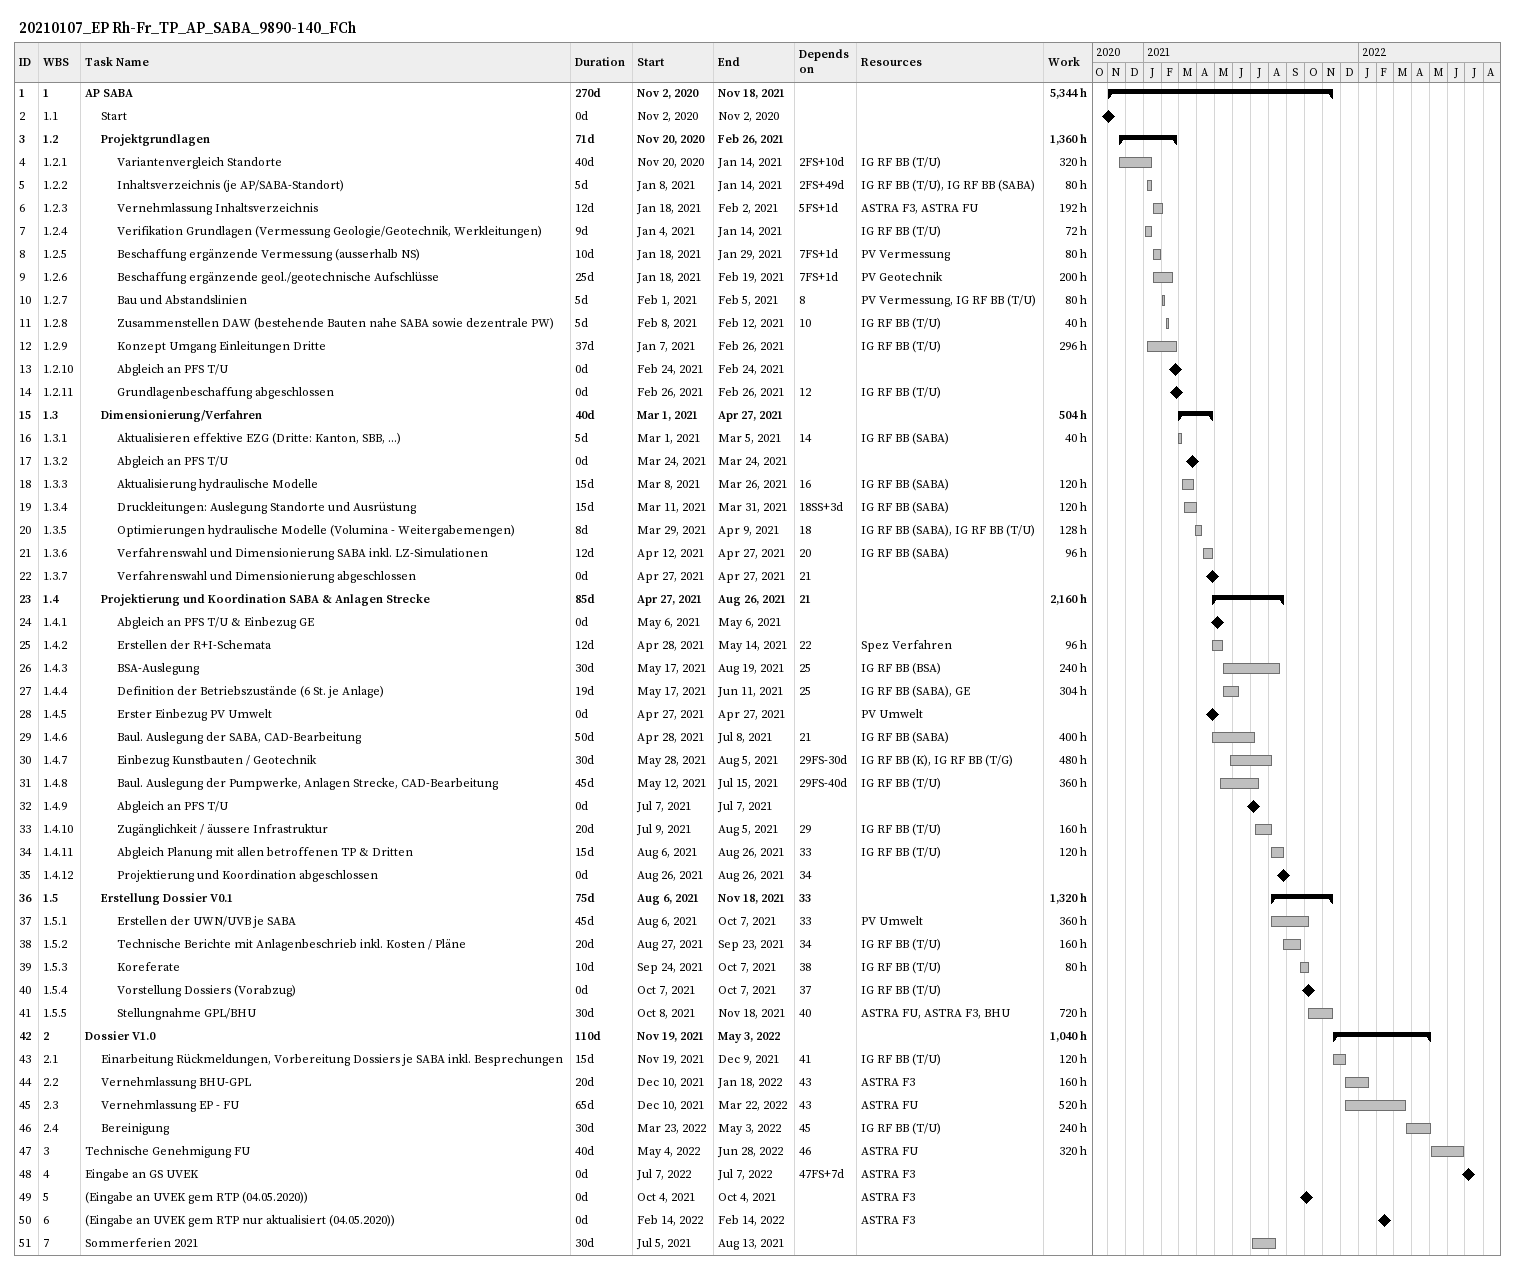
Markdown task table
20210107_EP Rh-Fr_TP_AP_SABA_9890-140_FCh

| ID | WBS | Task | Duration | Start | Finish | Predecessors | Resources | Work (h) |
|---|---|---|---|---|---|---|---|---|
| 1 | 1 | **AP SABA** | 270d | 2020-11-02 | 2021-11-18 |  |  | 5344 |
| 2 | 1.1 | Start | 0d | 2020-11-02 | 2020-11-02 |  |  |  |
| 3 | 1.2 | **Projektgrundlagen** | 71d | 2020-11-20 | 2021-02-26 |  |  | 1360 |
| 4 | 1.2.1 | Variantenvergleich Standorte | 40d | 2020-11-20 | 2021-01-14 | 2FS+10d | IG RF BB (T/U) | 320 |
| 5 | 1.2.2 | Inhaltsverzeichnis (je AP/SABA-Standort) | 5d | 2021-01-08 | 2021-01-14 | 2FS+49d | IG RF BB (T/U), IG RF BB (SABA) | 80 |
| 6 | 1.2.3 | Vernehmlassung Inhaltsverzeichnis | 12d | 2021-01-18 | 2021-02-02 | 5FS+1d | ASTRA F3, ASTRA FU | 192 |
| 7 | 1.2.4 | Verifikation Grundlagen (Vermessung Geologie/Geotechnik, Werkleitungen) | 9d | 2021-01-04 | 2021-01-14 |  | IG RF BB (T/U) | 72 |
| 8 | 1.2.5 | Beschaffung ergänzende Vermessung (ausserhalb NS) | 10d | 2021-01-18 | 2021-01-29 | 7FS+1d | PV Vermessung | 80 |
| 9 | 1.2.6 | Beschaffung ergänzende geol./geotechnische Aufschlüsse | 25d | 2021-01-18 | 2021-02-19 | 7FS+1d | PV Geotechnik | 200 |
| 10 | 1.2.7 | Bau und Abstandslinien | 5d | 2021-02-01 | 2021-02-05 | 8 | PV Vermessung, IG RF BB (T/U) | 80 |
| 11 | 1.2.8 | Zusammenstellen DAW (bestehende Bauten nahe SABA sowie dezentrale PW) | 5d | 2021-02-08 | 2021-02-12 | 10 | IG RF BB (T/U) | 40 |
| 12 | 1.2.9 | Konzept Umgang Einleitungen Dritte | 37d | 2021-01-07 | 2021-02-26 |  | IG RF BB (T/U) | 296 |
| 13 | 1.2.10 | Abgleich an PFS T/U | 0d | 2021-02-24 | 2021-02-24 |  |  |  |
| 14 | 1.2.11 | Grundlagenbeschaffung abgeschlossen | 0d | 2021-02-26 | 2021-02-26 | 12 | IG RF BB (T/U) |  |
| 15 | 1.3 | **Dimensionierung/Verfahren** | 40d | 2021-03-01 | 2021-04-27 |  |  | 504 |
| 16 | 1.3.1 | Aktualisieren effektive EZG (Dritte: Kanton, SBB, ...) | 5d | 2021-03-01 | 2021-03-05 | 14 | IG RF BB (SABA) | 40 |
| 17 | 1.3.2 | Abgleich an PFS T/U | 0d | 2021-03-24 | 2021-03-24 |  |  |  |
| 18 | 1.3.3 | Aktualisierung hydraulische Modelle | 15d | 2021-03-08 | 2021-03-26 | 16 | IG RF BB (SABA) | 120 |
| 19 | 1.3.4 | Druckleitungen: Auslegung Standorte und Ausrüstung | 15d | 2021-03-11 | 2021-03-31 | 18SS+3d | IG RF BB (SABA) | 120 |
| 20 | 1.3.5 | Optimierungen hydraulische Modelle (Volumina - Weitergabemengen) | 8d | 2021-03-29 | 2021-04-09 | 18 | IG RF BB (SABA), IG RF BB (T/U) | 128 |
| 21 | 1.3.6 | Verfahrenswahl und Dimensionierung SABA inkl. LZ-Simulationen | 12d | 2021-04-12 | 2021-04-27 | 20 | IG RF BB (SABA) | 96 |
| 22 | 1.3.7 | Verfahrenswahl und Dimensionierung abgeschlossen | 0d | 2021-04-27 | 2021-04-27 | 21 |  |  |
| 23 | 1.4 | **Projektierung und Koordination SABA & Anlagen Strecke** | 85d | 2021-04-27 | 2021-08-26 | 21 |  | 2160 |
| 24 | 1.4.1 | Abgleich an PFS T/U & Einbezug GE | 0d | 2021-05-06 | 2021-05-06 |  |  |  |
| 25 | 1.4.2 | Erstellen der R+I-Schemata | 12d | 2021-04-28 | 2021-05-14 | 22 | Spez Verfahren | 96 |
| 26 | 1.4.3 | BSA-Auslegung | 30d | 2021-05-17 | 2021-08-19 | 25 | IG RF BB (BSA) | 240 |
| 27 | 1.4.4 | Definition der Betriebszustände (6 St. je Anlage) | 19d | 2021-05-17 | 2021-06-11 | 25 | IG RF BB (SABA), GE | 304 |
| 28 | 1.4.5 | Erster Einbezug PV Umwelt | 0d | 2021-04-27 | 2021-04-27 |  | PV Umwelt |  |
| 29 | 1.4.6 | Baul. Auslegung der SABA, CAD-Bearbeitung | 50d | 2021-04-28 | 2021-07-08 | 21 | IG RF BB (SABA) | 400 |
| 30 | 1.4.7 | Einbezug Kunstbauten / Geotechnik | 30d | 2021-05-28 | 2021-08-05 | 29FS-30d | IG RF BB (K), IG RF BB (T/G) | 480 |
| 31 | 1.4.8 | Baul. Auslegung der Pumpwerke, Anlagen Strecke, CAD-Bearbeitung | 45d | 2021-05-12 | 2021-07-15 | 29FS-40d | IG RF BB (T/U) | 360 |
| 32 | 1.4.9 | Abgleich an PFS T/U | 0d | 2021-07-07 | 2021-07-07 |  |  |  |
| 33 | 1.4.10 | Zugänglichkeit / äussere Infrastruktur | 20d | 2021-07-09 | 2021-08-05 | 29 | IG RF BB (T/U) | 160 |
| 34 | 1.4.11 | Abgleich Planung mit allen betroffenen TP & Dritten | 15d | 2021-08-06 | 2021-08-26 | 33 | IG RF BB (T/U) | 120 |
| 35 | 1.4.12 | Projektierung und Koordination abgeschlossen | 0d | 2021-08-26 | 2021-08-26 | 34 |  |  |
| 36 | 1.5 | **Erstellung Dossier V0.1** | 75d | 2021-08-06 | 2021-11-18 | 33 |  | 1320 |
| 37 | 1.5.1 | Erstellen der UWN/UVB je SABA | 45d | 2021-08-06 | 2021-10-07 | 33 | PV Umwelt | 360 |
| 38 | 1.5.2 | Technische Berichte mit Anlagenbeschrieb inkl. Kosten / Pläne | 20d | 2021-08-27 | 2021-09-23 | 34 | IG RF BB (T/U) | 160 |
| 39 | 1.5.3 | Koreferate | 10d | 2021-09-24 | 2021-10-07 | 38 | IG RF BB (T/U) | 80 |
| 40 | 1.5.4 | Vorstellung Dossiers (Vorabzug) | 0d | 2021-10-07 | 2021-10-07 | 37 | IG RF BB (T/U) |  |
| 41 | 1.5.5 | Stellungnahme GPL/BHU | 30d | 2021-10-08 | 2021-11-18 | 40 | ASTRA FU, ASTRA F3, BHU | 720 |
| 42 | 2 | **Dossier V1.0** | 110d | 2021-11-19 | 2022-05-03 |  |  | 1040 |
| 43 | 2.1 | Einarbeitung Rückmeldungen, Vorbereitung Dossiers je SABA inkl. Besprechungen | 15d | 2021-11-19 | 2021-12-09 | 41 | IG RF BB (T/U) | 120 |
| 44 | 2.2 | Vernehmlassung BHU-GPL | 20d | 2021-12-10 | 2022-01-18 | 43 | ASTRA F3 | 160 |
| 45 | 2.3 | Vernehmlassung EP - FU | 65d | 2021-12-10 | 2022-03-22 | 43 | ASTRA FU | 520 |
| 46 | 2.4 | Bereinigung | 30d | 2022-03-23 | 2022-05-03 | 45 | IG RF BB (T/U) | 240 |
| 47 | 3 | Technische Genehmigung FU | 40d | 2022-05-04 | 2022-06-28 | 46 | ASTRA FU | 320 |
| 48 | 4 | Eingabe an GS UVEK | 0d | 2022-07-07 | 2022-07-07 | 47FS+7d | ASTRA F3 |  |
| 49 | 5 | (Eingabe an UVEK gem RTP (04.05.2020)) | 0d | 2021-10-04 | 2021-10-04 |  | ASTRA F3 |  |
| 50 | 6 | (Eingabe an UVEK gem RTP nur aktualisiert (04.05.2020)) | 0d | 2022-02-14 | 2022-02-14 |  | ASTRA F3 |  |
| 51 | 7 | Sommerferien 2021 | 30d | 2021-07-05 | 2021-08-13 |  |  |  |
